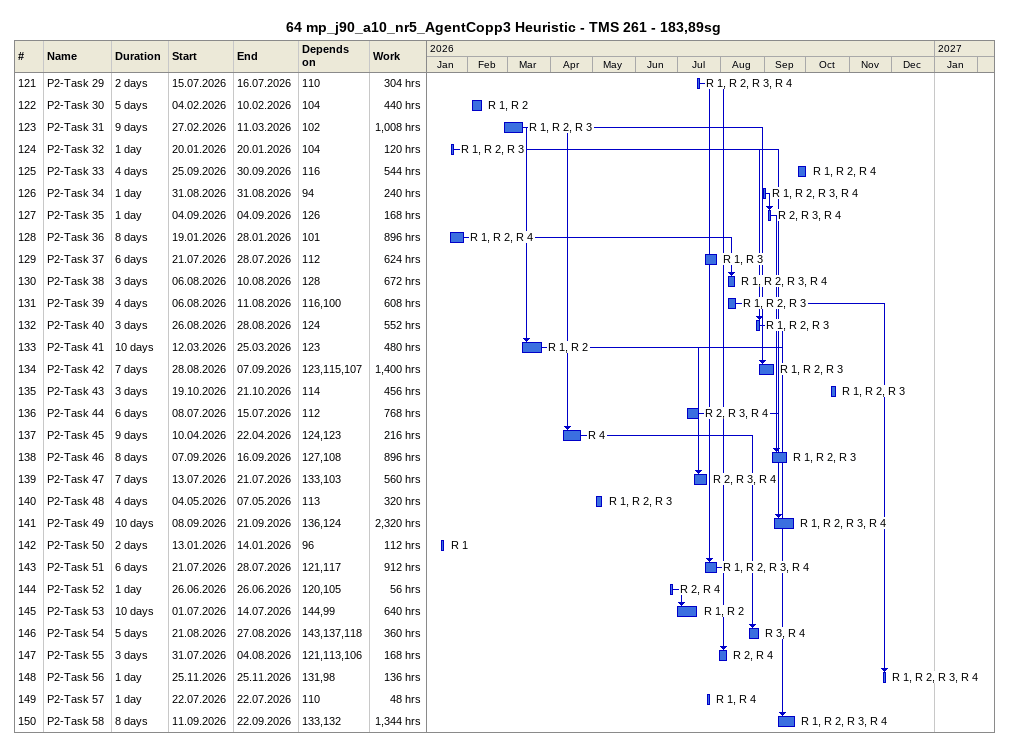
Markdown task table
64 mp_j90_a10_nr5_AgentCopp3 Heuristic - TMS 261 - 183,89sg

| ID | Task | Duration | Start | Finish | Predecessors | Resources | Work (h) |
|---|---|---|---|---|---|---|---|
| 121 | P2-Task 29 | 2d | 2026-07-15 | 2026-07-16 | 110 | R 1, R 2, R 3, R 4 | 304 |
| 122 | P2-Task 30 | 5d | 2026-02-04 | 2026-02-10 | 104 | R 1, R 2 | 440 |
| 123 | P2-Task 31 | 9d | 2026-02-27 | 2026-03-11 | 102 | R 1, R 2, R 3 | 1008 |
| 124 | P2-Task 32 | 1d | 2026-01-20 | 2026-01-20 | 104 | R 1, R 2, R 3 | 120 |
| 125 | P2-Task 33 | 4d | 2026-09-25 | 2026-09-30 | 116 | R 1, R 2, R 4 | 544 |
| 126 | P2-Task 34 | 1d | 2026-08-31 | 2026-08-31 | 94 | R 1, R 2, R 3, R 4 | 240 |
| 127 | P2-Task 35 | 1d | 2026-09-04 | 2026-09-04 | 126 | R 2, R 3, R 4 | 168 |
| 128 | P2-Task 36 | 8d | 2026-01-19 | 2026-01-28 | 101 | R 1, R 2, R 4 | 896 |
| 129 | P2-Task 37 | 6d | 2026-07-21 | 2026-07-28 | 112 | R 1, R 3 | 624 |
| 130 | P2-Task 38 | 3d | 2026-08-06 | 2026-08-10 | 128 | R 1, R 2, R 3, R 4 | 672 |
| 131 | P2-Task 39 | 4d | 2026-08-06 | 2026-08-11 | 116, 100 | R 1, R 2, R 3 | 608 |
| 132 | P2-Task 40 | 3d | 2026-08-26 | 2026-08-28 | 124 | R 1, R 2, R 3 | 552 |
| 133 | P2-Task 41 | 10d | 2026-03-12 | 2026-03-25 | 123 | R 1, R 2 | 480 |
| 134 | P2-Task 42 | 7d | 2026-08-28 | 2026-09-07 | 123, 115, 107 | R 1, R 2, R 3 | 1400 |
| 135 | P2-Task 43 | 3d | 2026-10-19 | 2026-10-21 | 114 | R 1, R 2, R 3 | 456 |
| 136 | P2-Task 44 | 6d | 2026-07-08 | 2026-07-15 | 112 | R 2, R 3, R 4 | 768 |
| 137 | P2-Task 45 | 9d | 2026-04-10 | 2026-04-22 | 124, 123 | R 4 | 216 |
| 138 | P2-Task 46 | 8d | 2026-09-07 | 2026-09-16 | 127, 108 | R 1, R 2, R 3 | 896 |
| 139 | P2-Task 47 | 7d | 2026-07-13 | 2026-07-21 | 133, 103 | R 2, R 3, R 4 | 560 |
| 140 | P2-Task 48 | 4d | 2026-05-04 | 2026-05-07 | 113 | R 1, R 2, R 3 | 320 |
| 141 | P2-Task 49 | 10d | 2026-09-08 | 2026-09-21 | 136, 124 | R 1, R 2, R 3, R 4 | 2320 |
| 142 | P2-Task 50 | 2d | 2026-01-13 | 2026-01-14 | 96 | R 1 | 112 |
| 143 | P2-Task 51 | 6d | 2026-07-21 | 2026-07-28 | 121, 117 | R 1, R 2, R 3, R 4 | 912 |
| 144 | P2-Task 52 | 1d | 2026-06-26 | 2026-06-26 | 120, 105 | R 2, R 4 | 56 |
| 145 | P2-Task 53 | 10d | 2026-07-01 | 2026-07-14 | 144, 99 | R 1, R 2 | 640 |
| 146 | P2-Task 54 | 5d | 2026-08-21 | 2026-08-27 | 143, 137, 118 | R 3, R 4 | 360 |
| 147 | P2-Task 55 | 3d | 2026-07-31 | 2026-08-04 | 121, 113, 106 | R 2, R 4 | 168 |
| 148 | P2-Task 56 | 1d | 2026-11-25 | 2026-11-25 | 131, 98 | R 1, R 2, R 3, R 4 | 136 |
| 149 | P2-Task 57 | 1d | 2026-07-22 | 2026-07-22 | 110 | R 1, R 4 | 48 |
| 150 | P2-Task 58 | 8d | 2026-09-11 | 2026-09-22 | 133, 132 | R 1, R 2, R 3, R 4 | 1344 |
